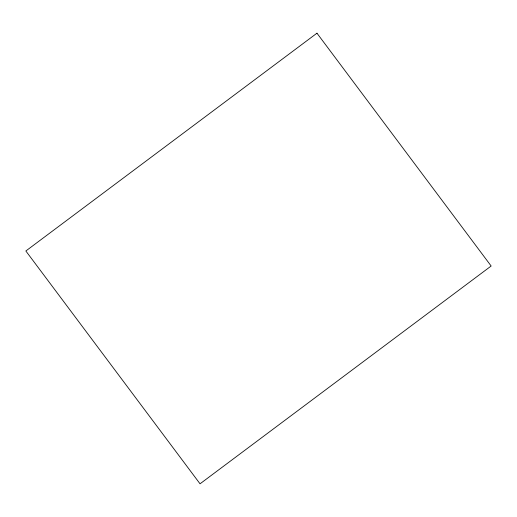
<?xml version="1.0" encoding="UTF-8"?>
<svg xmlns="http://www.w3.org/2000/svg" width="517" height="517" viewBox="0 0 517 517"><rect width="100%" height="100%" fill="white"/><g stroke="black" fill="none" stroke-linecap="round" stroke-linejoin="round"><path stroke-width="0.78" d="M316.96 33.191L25.85 250.984L200.04 483.809L491.15 266.016L316.96 33.191"/></g></svg>
